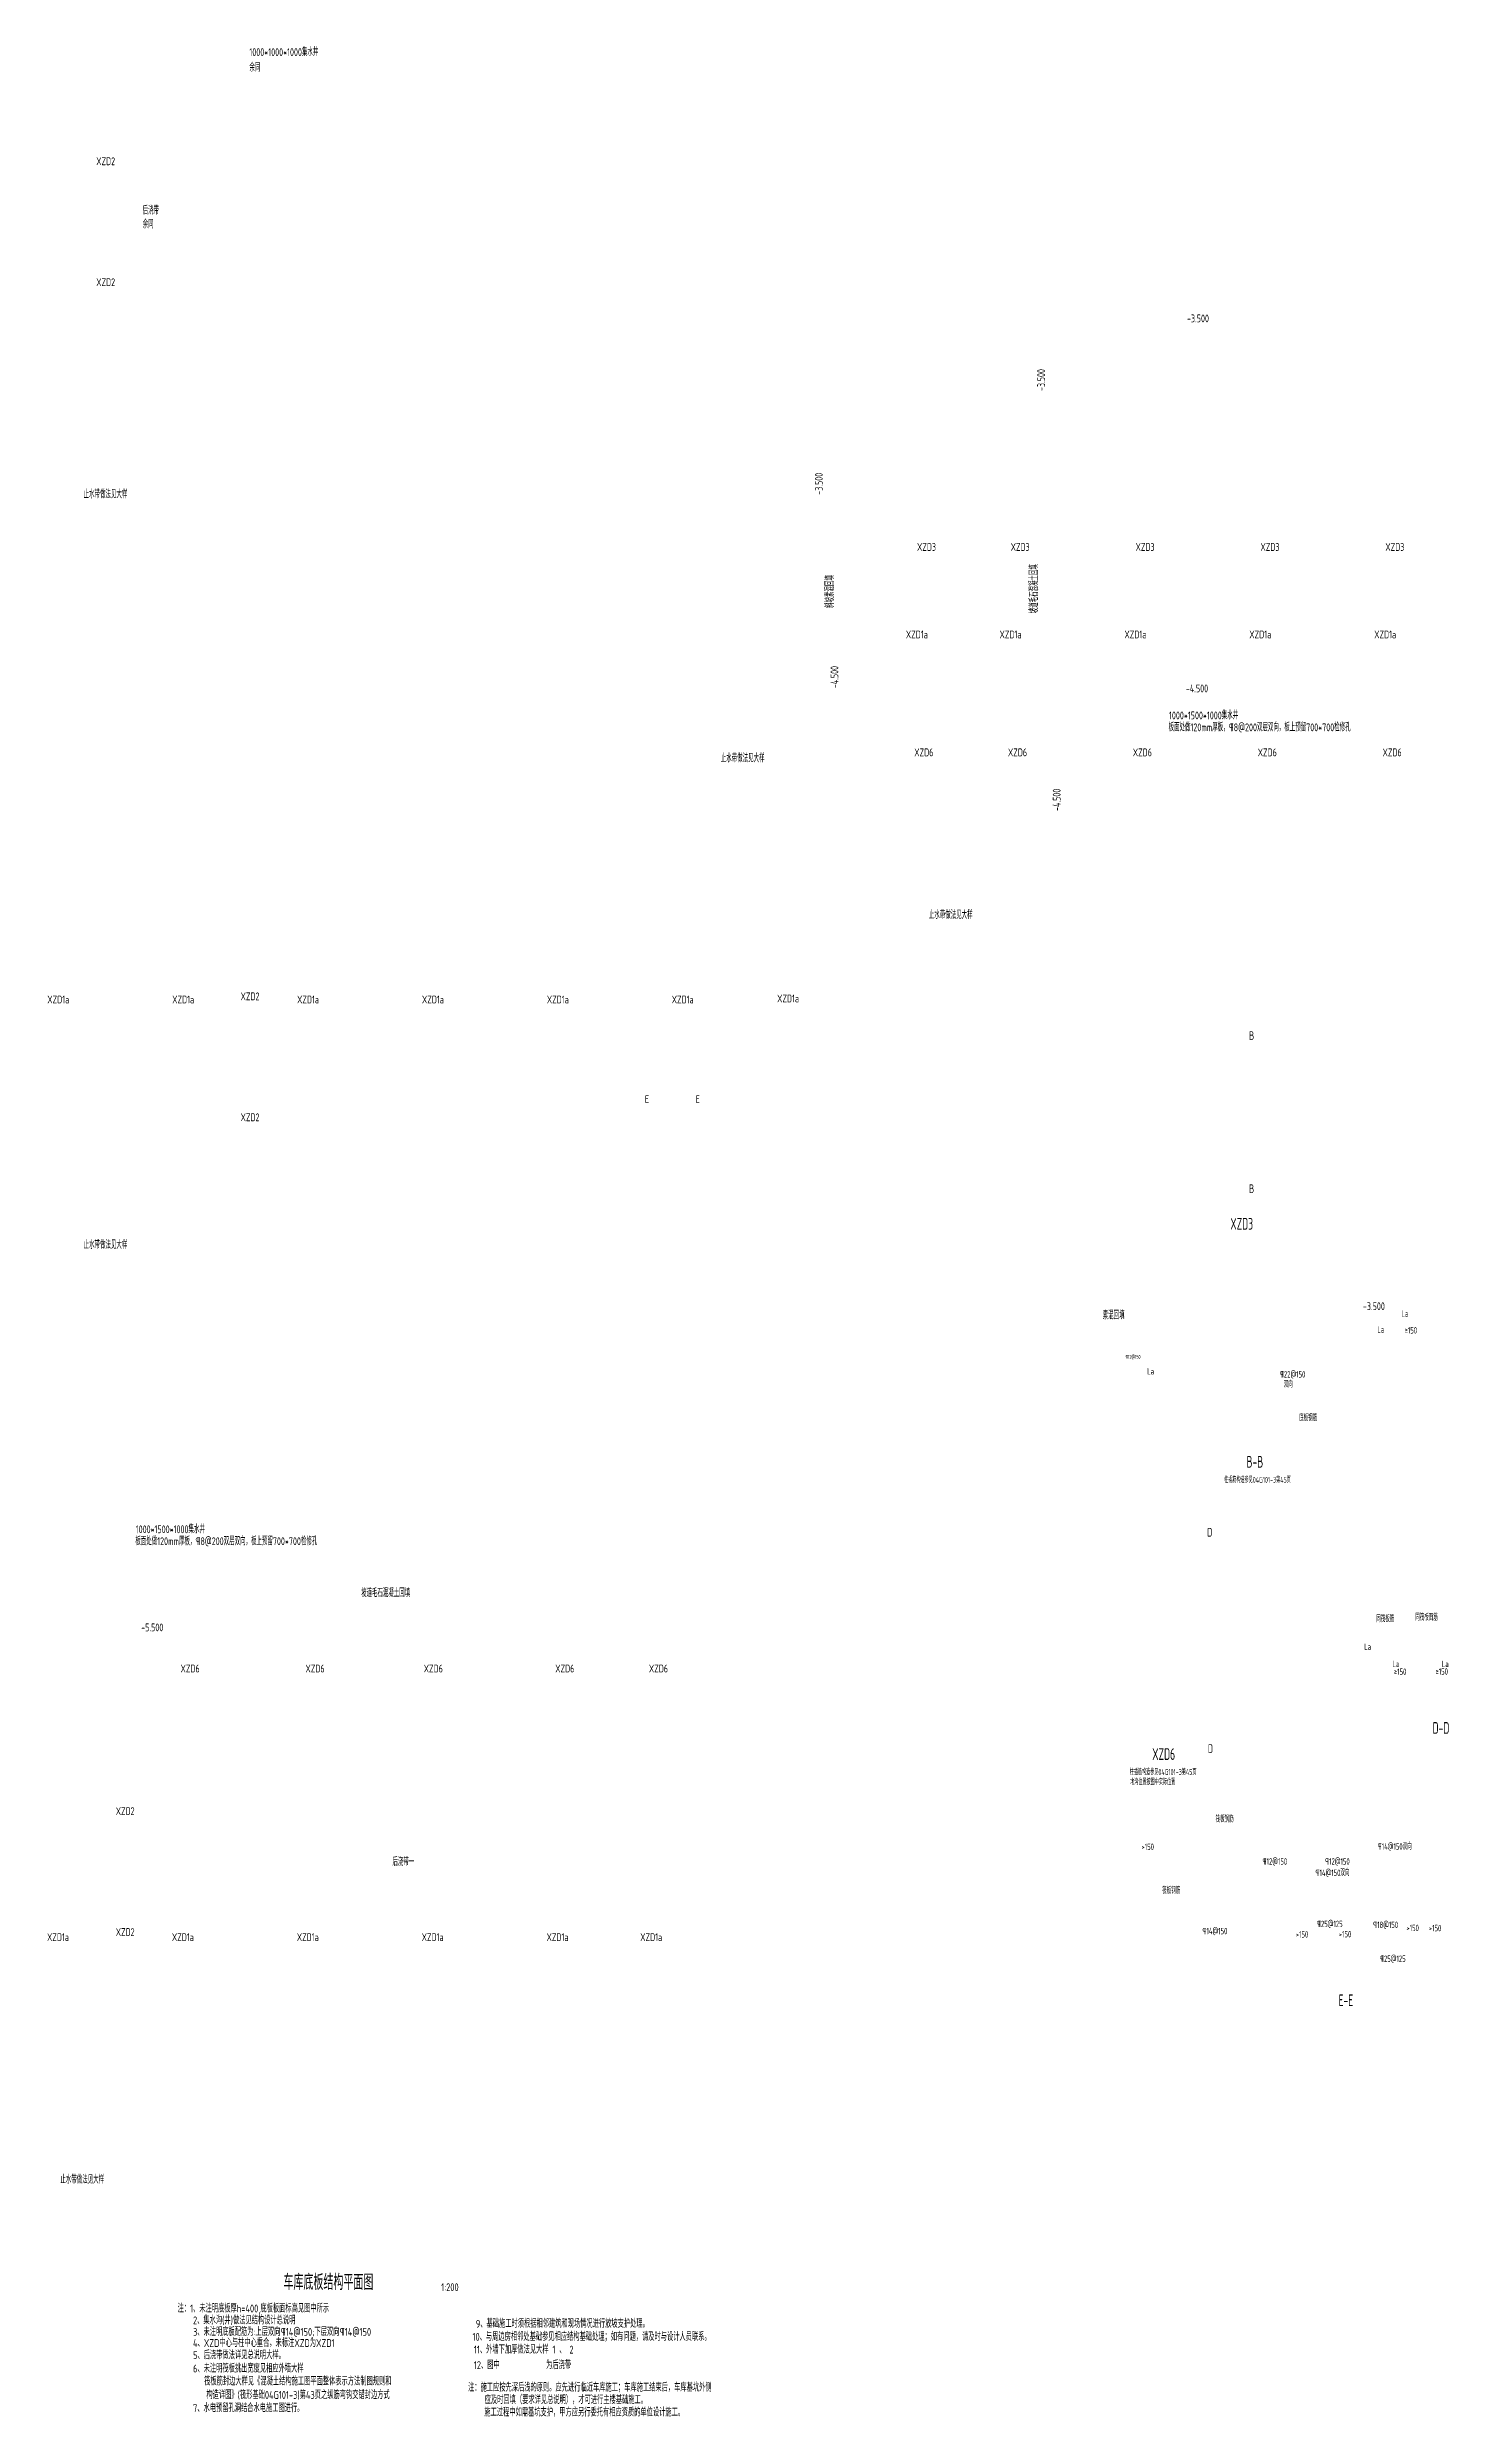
# Model space of a CAD drawing. Extents: x 2468086 to 6957054, y -3413633 to -667223.
# Drawn here: x 5049689 to 5139450, y -989534 to -837743 of the extents above; entities that cross this region are included whole.
import ezdxf

# ---------------------------------------------------------------- set-up
doc = ezdxf.new("R2010")
doc.units = 0
doc.header["$LTSCALE"] = 100
doc.header["$MEASUREMENT"] = 0
doc.layers.get('0').update_dxf_attribs({"linetype": 'CONTINUOUS'})
for name, color, linetype in [('后浇带', 61, 'CONTINUOUS'), ('柱编号', 211, 'CONTINUOUS'), ('结平文字', 30, 'CONTINUOUS'), ('轴线__尺寸数字', 7, 'CONTINUOUS'), ('钢筋标注', 7, 'CONTINUOUS')]:
    doc.layers.add(name, color=color, linetype=linetype)
doc.styles.add('GB', font='gbxwxt.shx', dxfattribs={"width": 0.7, "height": 500, "bigfont": 'gbhzfs.shx'})

msp = doc.modelspace()

# ---------------------------------------------------------------- texts
at = {"style": 'GB', "width": 0.7}
for s, height, p in [('1000*1000*1000集水井', 500, (5062630.8, -838297)), ('余同', 500, (5062630.8, -839290.6)), ('XZD2', 500, (5052819.4, -845289.5)), ('XZD2', 500, (5052819.4, -853039.5)), ('-3.500', 500, (5122690.7, -855355.7)), ('止水带做法见大样', 500, (5052009.5, -866630)), ('XZD3 ', 500, (5105399.3, -870001.2)), ('XZD3 ', 500, (5111399.3, -870001.2)), ('XZD3 ', 500, (5119399.3, -870001.2)), ('XZD3 ', 500, (5127399.3, -870001.2)), ('XZD3 ', 500, (5135399.3, -870001.2)), ('XZD1a', 500, (5104685.8, -875603.5)), ('XZD1a', 500, (5110685.8, -875603.5)), ('XZD1a', 500, (5118685.8, -875603.5)), ('XZD1a', 500, (5126685.8, -875603.5)), ('XZD1a', 500, (5134685.8, -875603.5)), ('-4.500', 500, (5122619.8, -879062.7)), ('1000*1500*1000集水井', 500, (5121538.9, -880791.3)), ('板面处做120mm厚板，¶8@200双层双向，板上预留700*700检修孔', 500, (5121513.4, -881557)), ('止水带做法见大样', 500, (5092827.9, -883538.1)), ('XZD6', 500, (5105222.9, -883159.8)), ('XZD6', 500, (5111222.9, -883159.8)), ('XZD6', 500, (5119222.9, -883159.8)), ('XZD6', 500, (5127222.9, -883159.8)), ('XZD6', 500, (5135222.9, -883159.8)), ('止水带做法见大样', 500, (5106156.5, -893579.4)), ('XZD1a', 500, (5049685.8, -898993.5)), ('XZD1a', 500, (5057685.8, -898993.5)), ('XZD2', 500, (5062069.4, -898789.5)), ('XZD1a', 500, (5065685.8, -898993.5)), ('XZD1a', 500, (5073685.8, -898993.5)), ('XZD1a', 500, (5081685.8, -898993.5)), ('XZD1a', 500, (5089685.8, -898993.5)), ('XZD1a', 500, (5096435.8, -898929.6)), ('XZD2', 500, (5062069.4, -906539.5)), ('XZD3 ', 750, (5125468.7, -913488.2)), ('止水带做法见大样', 500, (5052009.5, -914712.8)), ('-3.500', 500, (5133959.5, -918645.4)), ('素混回填', 500, (5117291, -919227.8)), ('B-B', 750, (5126509.9, -928738.6)), ('板面处做120mm厚板，¶8@200双层双向，板上预留700*700检修孔', 500, (5055322, -933701.1)), ('1000*1500*1000集水井', 500, (5055347.6, -932935.3)), ('坡道毛石混凝土回填', 500, (5069778.9, -937019.2)), ('-5.500', 500, (5055697.6, -939220.4)), ('XZD6', 500, (5058222.9, -941859.6)), ('XZD6', 500, (5066222.9, -941859.6)), ('XZD6', 500, (5073797.9, -941859.6)), ('XZD6', 500, (5082222.9, -941859.6)), ('XZD6', 500, (5088222.9, -941859.6)), ('D-D', 750, (5138422.5, -945786.9)), ('XZD6', 750, (5120465.7, -947460.6)), ('XZD2', 500, (5054069.4, -950989.3)), ('XZD1a', 500, (5049667.9, -959063.6)), ('XZD2', 500, (5054069.4, -958739.3)), ('XZD1a', 500, (5057667.9, -959063.6)), ('XZD1a', 500, (5065667.9, -959063.6)), ('XZD1a', 500, (5073667.9, -959063.6)), ('XZD1a', 500, (5081667.9, -959063.6)), ('XZD1a', 500, (5087667.9, -959063.6)), ('E-E', 750, (5132400.1, -963237.2)), ('止水带做法见大样', 500, (5050521.7, -974603.2, 0))]:
    msp.add_text(s, height=height, dxfattribs=at).set_placement(p)
for s, p in [('-3.500', (5113593.8, -859758)), ('-3.500', (5099355.4, -866404.5)), ('斜坡素混回填', (5100070.4, -873652.6)), ('坡道毛石混凝土回填', (5113148.7, -873999.4)), ('-4.500', (5100355.4, -878798.6)), ('-4.500', (5114593.8, -886661.7))]:
    msp.add_text(s, height=500, rotation=90, dxfattribs=at).set_placement(p)
at = {"ltscale": 100, "style": 'GB', "width": 0.7}
for s, height, p in [(' La', 412.5, (5134693.3, -920087.8)), (' La', 412.5, (5136231.5, -919071.8)), ('≥150', 412.5, (5136633.2, -920142.5)), (' La', 412.5, (5119944.1, -922766.8)), ('¶22@150 ', 412.5, (5128633.1, -922964.2, -1176.1)), ('双向', 412.5, (5128893.5, -923597.3, -1176.1)), ('底板钢筋', 412.5, (5129875.3, -925749.7, -1176.1)), ('柱插筋构造参见04G101-3第45页', 375, (5125068.2, -929700.8, -1176.1)), ('同筏板筋', 412.5, (5134815.1, -938629.1)), ('同筏板面筋', 412.5, (5137314.6, -938531)), ('La', 412.5, (5134043.9, -940411.9)), ('La', 412.5, (5135849.6, -941516.8)), ('≥150', 412.5, (5135946.7, -942015.7)), ('≥150', 412.5, (5138611.9, -942001.7)), ('La', 412.5, (5139017.4, -941516.8)), ('柱插筋构造参见04G101-3第45页', 375, (5119024, -948422.8, -1176.1)), ('地沟位置按图中实际位置', 375, (5119050.6, -949059.1, -1176.1)), ('筏板钢筋', 412.5, (5124523.1, -951455, -1568.1)), ('>150', 412.5, (5119777.7, -953232.5)), ('¶14@150双向 ', 412.5, (5134900.3, -953210.7, -1568.1)), ('¶12@150  ', 412.5, (5127524, -954171.2, -1568.1)), ('¶14@150双向 ', 412.5, (5130913.8, -954895.1, -1568.1)), ('¶12@150  ', 412.5, (5131529.5, -954171.2, -1568.1)), ('筏板钢筋', 412.5, (5121104.5, -956034.3, -1568.1)), ('¶25@125', 412.5, (5131008.7, -958174.7, -1568.1)), ('¶18@150  ', 412.5, (5134606.4, -958231.6, -1568.1)), ('¶14@150  ', 412.5, (5123671.4, -958631.4, -1568.1)), ('>150', 412.5, (5129662.3, -958844.5)), ('>150', 412.5, (5132417.4, -958829.4)), ('>150', 412.5, (5136749.7, -958432.1)), ('>150', 412.5, (5138184.9, -958438.9)), ('¶25@125', 412.5, (5135045.9, -960403.6, -1568.1))]:
    msp.add_text(s, height=height, dxfattribs=at).set_placement(p)
at = {"ltscale": 0.1, "style": 'GB', "width": 0.8}
for s, p in [('注：1、未注明底板厚h=400,底板板面标高见图中所示', (5058029.2, -982857.9)), ('2、集水沟(井)做法见结构设计总说明', (5059019, -983617.6)), ('9、基础施工时须根据相邻建筑和现场情况进行放坡支护处理。', (5077133.3, -983834.8)), ('3、未注明底板配筋为:上层双向¶14@150;下层双向¶14@150', (5059019, -984356.4)), ('4、XZD中心与柱中心重合，未标注XZD为XZD1', (5059019, -985067.7)), ('10、与周边房相邻处基础参见相应结构基础处理；如有问题，请及时与设计人员联系。', (5076919.1, -984672.2)), ('11、外墙下加厚做法见大样 1 、 2 ', (5077004.9, -985492.6)), ('5、后浇带做法详见总说明大样。', (5059019, -985848.6)), ('6、未注明筏板挑出宽度见相应外墙大样', (5059019, -986704.2)), ('12、图中            为后浇带', (5077004.9, -986485.1)), ('   筏板筋封边大样见《混凝土结构施工图平面整体表示方法制图规则和', (5058990.5, -987528)), ('构造详图》(筏形基础04G101-3)第43页之纵筋弯钩交错封边方式', (5059876.4, -988398.4)), ('注：施工应按先深后浅的原则。应先进行临近车库施工；车库施工结束后，车库基坑外侧', (5076638.2, -987924.3)), ('7、水电预留孔洞结合水电施工图进行。', (5059019, -989240.5)), ('施工过程中如需基坑支护，甲方应另行委托有相应资质的单位设计施工。', (5077680.4, -989517.4)), ('应及时回填（要求详见总说明），才可进行主楼基础施工。', (5077702.3, -988719.9))]:
    msp.add_text(s, height=500, dxfattribs=at).set_placement(p)
at = {"layer": '后浇带', "style": 'GB', "width": 0.7}
for s, p in [('后浇带 ', (5055792.7, -848446.1)), ('余同', (5055792.7, -849327.6)), ('后浇带一', (5071792.7, -954244.6))]:
    msp.add_text(s, height=500, dxfattribs=at).set_placement(p)
at = {"layer": '柱编号', "color": 70, "style": 'GB', "width": 0.7}
for s, p in [('B', (5126669.6, -901336.3)), ('B', (5126669.6, -911145.9)), ('D', (5123982.9, -933155.4)), ('D', (5124027.7, -947019.8))]:
    msp.add_text(s, height=562.5, dxfattribs=at).set_placement(p)
at = {"layer": '结平文字', "style": 'GB', "width": 0.7}
msp.add_text('¶12@150', height=250, dxfattribs=at).set_placement((5118754.1, -921763.4, -1568.1))
at = {"layer": '轴线__尺寸数字', "style": 'GB', "width": 0.8}
for s, height, p in [('车库底板结构平面图', 1000, (5064811.4, -981418.9)), ('1:200', 500, (5074913.7, -981494.1))]:
    msp.add_text(s, height=height, dxfattribs=at).set_placement(p)
at = {"layer": '钢筋标注', "style": 'GB', "width": 0.7}
for p in [(5087962, -905376.3), (5091223, -905376.3)]:
    msp.add_text('E', height=500, dxfattribs=at).set_placement(p)

doc.saveas('drawing.dxf')
